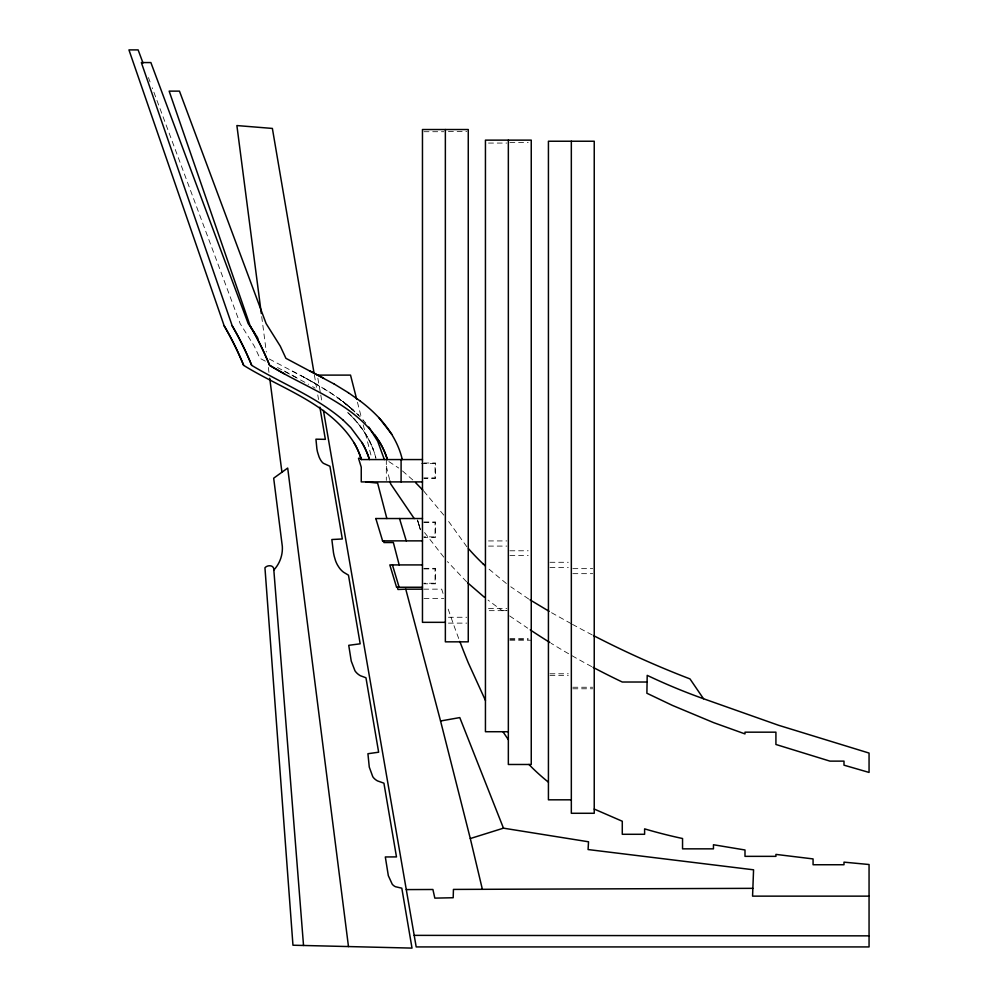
<?xml version="1.0" encoding="UTF-8"?>
<svg xmlns="http://www.w3.org/2000/svg" width="998" height="998" viewBox="0 0 998 998"><rect width="100%" height="100%" fill="white"/><g stroke="black" fill="none" stroke-linecap="round" stroke-linejoin="round"><path stroke-width="0.75" stroke-dasharray="4.99 3.74" d="M504.526 610.664L507.071 610.651M448.414 131.424L466.74 131.424M423.988 131.711L443.836 131.711M509.866 142.502L528.192 142.502M488.496 143.063L506.822 143.063M423.913 462.997L435.577 462.997L435.577 478.454L423.913 478.454M421.455 463.571L435.053 463.571L435.053 477.892L423.863 477.892M423.913 521.979L435.577 521.979L435.577 537.435L423.913 537.435M423.863 522.54L435.053 522.54L435.053 536.862L423.863 536.862M488.496 540.928L506.822 540.928M488.496 546.093L506.822 546.093M509.866 550.784L528.192 550.784M509.866 555.524L528.192 555.524M549.948 562.286L568.274 562.286M549.948 567.588L568.274 567.588M423.913 568.349L435.577 568.349L435.577 583.805L423.913 583.805M572.852 568.648L592.7 568.648M423.863 568.922L435.053 568.922L435.053 583.231L423.863 583.231M572.852 573.663L592.7 573.663M423.726 589.169L441.69 589.144A921.952 921.952 0 0 0 444.01 596.467M423.988 598.613L443.836 598.613M488.496 608.58L506.834 608.58M489.257 610.664L506.834 610.664M448.414 617.263L466.74 617.263M448.414 623.126L466.74 623.126M509.866 638.446L528.192 638.446M509.866 639.481L528.192 639.481M509.866 640.229L531.248 640.229M549.948 673.775L568.274 673.775M549.948 675.347L568.274 675.347M572.852 687.248L592.7 687.248M572.852 688.782L592.7 688.782M503.803 610.664L502.119 610.664L488.034 600.085M269.31 359.018L305.712 378.142L330.488 392.75L345.345 403.417L358.868 415.605C342.913 399.362 323.127 387.611 303.255 376.82L316.366 384.093M265.331 361.151L259.942 358.319L254.315 346.206L240.144 323.577L152.232 87.749M277.481 367.501L308.594 384.33M292.202 371.019L305.712 378.142M284.23 371.044L297.703 378.155M571.155 623.625L550.385 612.061M388.858 461.587L398.726 468.037M312.599 386.588L315.094 388.147M528.765 599.062L510.764 586.774M509.629 615.928L527.668 628.154M337.349 397.429L352.98 409.866L360.141 416.777M506.373 583.518L487.274 567.712M402.493 470.956L412.798 479.951M352.531 409.442L342.476 401.196L352.98 409.866L352.481 409.405M466.602 581.809L447.441 561.587M348.028 412.823C361.189 425.036 371.605 440.654 375.922 458.219M347.716 412.573C358.968 422.977 368.15 435.764 373.514 450.173M423.826 491.166L444.023 515.392M352.119 416.777C363.197 428.404 371.992 442.476 375.897 458.169M466.877 546.792L447.566 519.995M443.786 557.109L424.512 532.508M148.44 77.557L150.062 81.923M357.446 402.231L361.301 417.301M363.222 424.836L371.693 457.982M386.326 466.253L389.931 480.986M317.851 378.18L320.508 393.536M320.782 395.083L321.843 401.221M314.382 375.023L316.478 387.274M317.776 394.934L318.562 399.524M261.713 316.603L266.316 352.045M268.325 367.451L269.123 373.614M386.326 459.567L386.326 480.4M591.702 666.602A739.368 739.368 0 0 1 569.933 654.513M568.586 653.727A739.368 739.368 0 0 1 551.22 643.336M592.176 634.89A946.017 946.017 0 0 1 572.453 624.349M458.718 638.508A921.952 921.952 0 0 1 447.865 608.131M365.73 423.115L362.86 419.821L365.73 423.115M419.123 525.347L417.438 519.846L419.123 525.347M420.37 529.751L417.451 519.946L420.395 529.751"/><path stroke-width="1.5" d="M482.371 889.318L470.308 838.545L503.466 828.165L588.521 841.788L588.084 849.548L753.565 869.807L752.567 896.142L869.058 896.142M397.391 587.248L397.953 589.481L405.762 589.182L440.555 720.993L459.779 717.587L503.466 828.165M361.438 458.219L358.507 458.282L361.251 467.176L361.251 481.897L422.466 481.897M406.273 889.592L432.907 889.492L434.829 898.125L453.192 897.738L453.441 889.418L752.866 888.345M317.327 375.111L350.523 375.111L356.685 399.225M361.139 459.567L422.466 459.567M375.722 518.536L422.466 518.536M382.484 540.866L422.466 540.866M422.466 564.918L389.819 564.918L396.568 587.248L422.466 587.248M405.762 589.182L422.229 589.169M445.358 622.328L422.466 622.328L422.466 129.528L468.262 129.528L468.262 641.839L445.358 641.839L445.358 129.528M647.091 682.021L622.278 682.021A739.368 739.368 0 0 1 593.086 667.338M508.344 731.721L485.44 731.721L485.44 140.132L531.248 140.132L531.248 764.48L508.344 764.48L508.344 140.132M571.33 799.822L548.426 799.822L548.426 141.229L594.234 141.229L594.234 813.283L571.33 813.283L571.33 141.229M414.195 935.363L869.058 935.85M703.49 698.725L778.465 725.247L869.058 753.066L869.058 772.427L843.996 765.179L843.996 761.125L829.937 761.125L775.92 744.483L775.92 732.17L744.995 732.17L744.995 733.917L713.695 722.664L672.477 705.436L646.891 693.248L647.203 675.359A596.841 596.841 0 0 0 703.49 698.725L689.992 678.914A946.017 946.017 0 0 1 593.498 635.576M594.234 809.066L622.278 821.242L622.278 834.291L644.608 834.291L644.608 828.864A508.868 508.868 0 0 0 682.545 838.507L682.545 848.849L713.458 848.849L713.458 844.745L744.995 849.984L744.995 856.346L775.92 856.346L775.92 854.4L813.071 858.916L813.071 864.742L843.996 864.742L843.996 862.147L869.058 864.518L869.058 946.927L416.191 946.927L323.427 410.44M334.255 384.055L285.915 358.319L280.301 346.206L266.117 323.577L179.465 91.13L169.149 91.13L250.161 325.872A322.254 317.988 0 0 1 269.635 365.355C307.372 388.871 354.951 403.055 379.851 442.488A80.277 79.403 0 0 1 387.374 459.567A80.576 79.503 0 0 0 379.839 442.463L374.849 434.978M310.153 371.019L323.614 378.117M284.58 373.926L269.635 365.355A321.169 317.676 0 0 0 250.161 325.872M255.725 334.604L248.178 323.577L150.873 62.562L141.342 62.562L232.222 325.872A317.988 316.74 0 0 1 251.696 365.355C282.122 383.781 316.191 396.693 343.3 420.245M143.013 62.999L138.123 49.9L128.942 49.9L224.188 325.872A316.354 316.266 0 0 1 243.662 365.355C281.424 388.896 329.078 403.08 353.941 442.601A78.954 78.942 0 0 1 361.401 459.567A79.017 78.954 0 0 0 353.941 442.601M549.1 611.312L530.025 599.848M334.218 384.03L348.414 392.738M548.426 782.108L547.939 781.783A209.281 209.281 0 0 1 532.595 768.161L528.965 764.48M348.377 392.713L360.34 401.134M360.29 401.096C379.714 415.704 396.68 435.377 402.294 459.567M484.554 597.39L467.563 582.72M483.169 563.945L485.215 565.829M343.287 420.233L350.847 427.68L361.95 442.563A79.403 79.091 0 0 1 369.435 459.567A79.591 79.154 0 0 0 361.937 442.551M415.58 482.633L422.915 490.205M378.853 417.576L391.765 434.267M508.344 739.68L502.955 731.721M414.207 518.536L390.63 483.843L389.931 480.986M368.836 427.094L377.718 441.278L384.342 459.567M256.461 335.889L257.933 338.472M485.44 700.434L468.274 662.809A921.952 921.952 0 0 1 459.804 641.39M365.779 481.897L377.618 483.082L386.862 518.536M399.512 518.536L406.273 540.866M375.834 518.536L382.596 540.866M392.439 564.918L399.138 587.248M383.469 540.866L383.943 542.538L393.362 542.525L399.188 564.918M440.555 720.993L470.308 838.545M314.121 373.489L272.379 128.43L236.888 125.561L261.314 313.522M319.871 407.184L325.348 439.345L315.942 439.182L316.877 448.726A47.006 47.006 0 0 0 317.551 452.131L319.011 456.747A24.813 24.813 0 0 0 320.782 460.303L321.556 461.425A10.229 10.229 0 0 0 323.464 463.346L329.926 466.253L342.314 538.97L331.847 539.531L333.469 552.568A61.676 61.676 0 0 0 334.28 556.46L335.503 560.602A30.052 30.052 0 0 0 337.636 565.242L339.233 567.737A21.32 21.32 0 0 0 343.549 572.228L348.477 575.16L360.178 643.81L348.739 645.319L351.234 661.05L354.951 670.756A14.259 14.259 0 0 0 356.835 673.051A16.093 16.093 0 0 0 360.503 675.771L365.954 677.767L378.641 752.205L367.925 753.727L369.272 767.075L372.753 776.656A11.44 11.44 0 0 0 374.574 778.814L375.111 779.276A16.018 16.018 0 0 0 377.494 780.898L383.918 783.168L396.48 856.908L385.315 856.958L388.322 875.67L392.226 884.203A10.205 10.205 0 0 0 393.948 885.812A9.157 9.157 0 0 0 395.47 886.711L401.807 888.195L412.012 948.1L292.963 945.218L264.944 567.762A6.2 6.2 0 0 1 269.535 565.766L270.558 565.829A3.693 3.693 0 0 1 273.826 570.02L303.529 945.468M269.722 378.23L281.935 472.216M348.477 946.566L287.698 468.05L273.677 478.192L282.334 546.492A31.811 31.811 0 0 1 273.826 570.02M401.096 459.567L401.096 481.897M232.222 325.872A318.649 316.94 0 0 1 251.696 365.355M224.188 325.872A316.566 316.329 0 0 1 243.662 365.355M549.898 642.512A739.368 739.368 0 0 1 530.262 629.888M483.169 563.945A234.518 234.518 0 0 1 468.474 548.663"/></g></svg>
